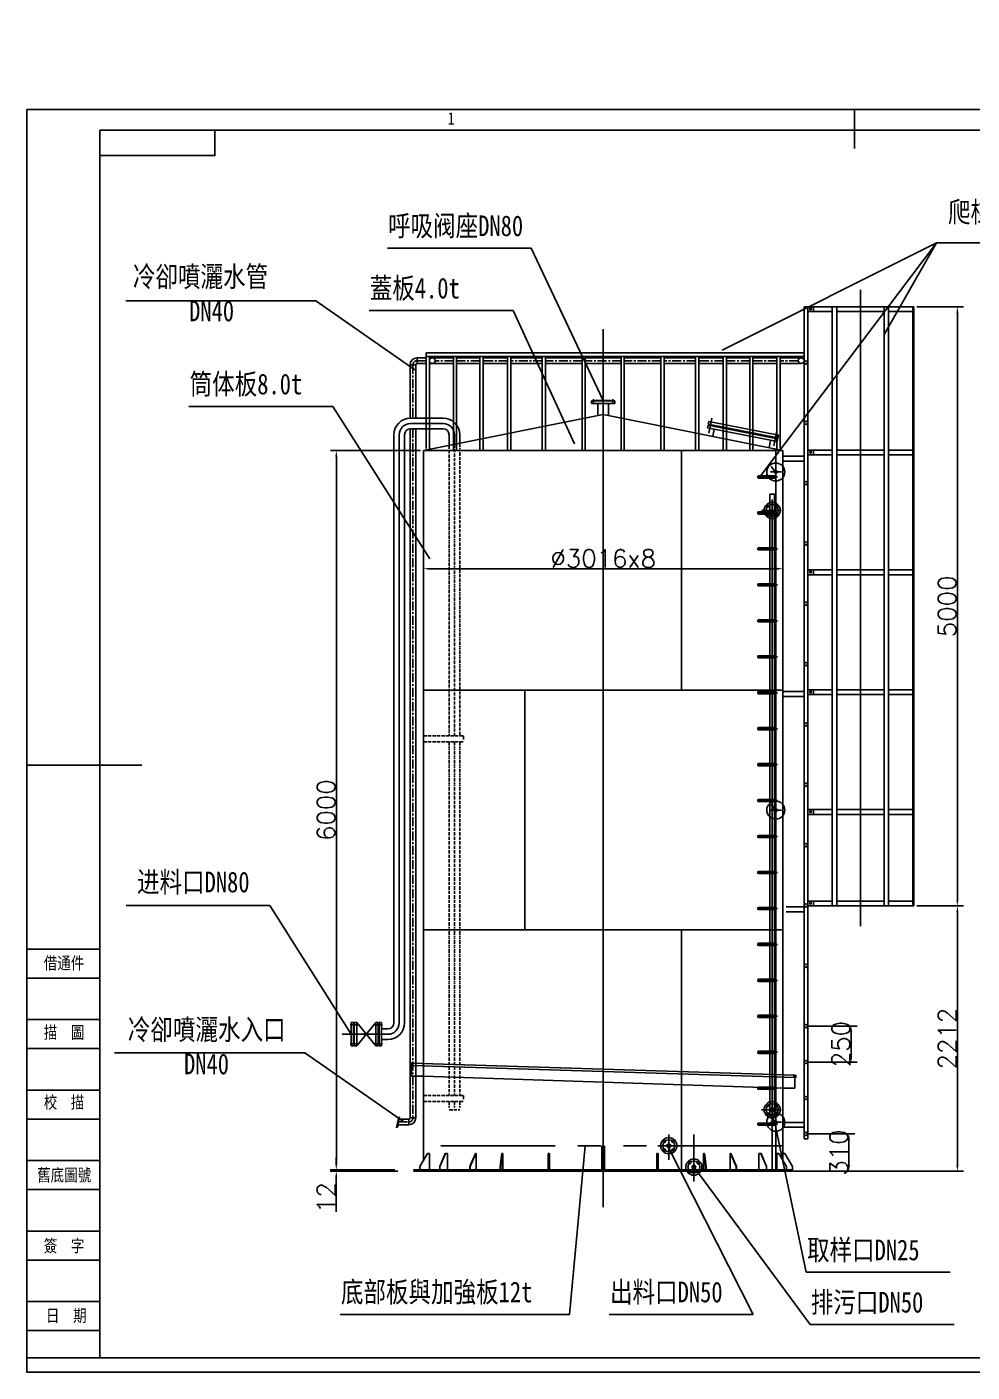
# Model space of a CAD drawing. Header units: millimetres. Extents: x -66997 to 9970, y -21487 to 4609.
# Drawn here: x -5046 to 2841, y -6614 to 4609 of the extents above; entities that cross this region are included whole.
import ezdxf

# ---------------------------------------------------------------- set-up
doc = ezdxf.new("R2010")
doc.units = ezdxf.units.MM
doc.header["$LTSCALE"] = 30
for name, pattern in [('CENTER', [2, 1.25, -0.25, 0.25, -0.25]), ('DASHED', [0.75, 0.5, -0.25]), ('DIVIDE', [1.25, 0.5, -0.25, 0, -0.25, 0, -0.25]), ('PHANTOM2', [31.75, 15.875, -3.175, 3.175, -3.175, 3.175, -3.175])]:
    doc.linetypes.add(name, pattern=pattern)
for name, color, linetype in [('1轮廓实线层', 7, 'Continuous'), ('2细线层', 4, 'Continuous'), ('3', 3, 'CENTER'), ('3中心线层', 1, 'CENTER'), ('4虚线层', 6, 'DASHED'), ('7标注层', 4, 'Continuous')]:
    doc.layers.add(name, color=color, linetype=linetype)
doc.layers.add('Layer1', color=7, linetype='Continuous', lineweight=30)
doc.styles.add('PC_TEXTSTYLE', font='romans.shx', dxfattribs={"width": 0.8, "bigfont": 'hzfs.shx'})
doc.styles.add('PC_TEXTSTYLE1', font='romans.shx', dxfattribs={"bigfont": 'hzfs.shx'})
doc.styles.get("Standard").update_dxf_attribs({"font": 'thenor.shx', "width": 0.707, "bigfont": 'hztxt.shx'})
doc.dimstyles.new('TH_GBDIM', dxfattribs={"dimscale": 5, "dimtxt": 30, "dimasz": 10, "dimexe": 10, "dimexo": 5, "dimgap": 2, "dimtad": 1, "dimdec": 0, "dimzin": 0, "dimdsep": 46, "dimtxsty": 'PC_TEXTSTYLE1', "dimcen": 2.5, "dimclrd": 1, "dimclre": 1, "dimclrt": 1, "dimadec": 0, "dimazin": 0, "dimtfac": 0.714286, "dimtdec": 0, "dimtmove": 0, "dimatfit": 3, "dimfxl": 7, "dimtfillclr": 4, "dimtolj": 1, "dimtzin": 0, "dimlwd": -1, "dimlwe": -1, "dimarcsym": 0})

# ---------------------------------------------------------------- blocks, each defined once
blk = doc.blocks.new('*D156')
at = {"color": 1, "linetype": 'ByBlock', "ltscale": 2}
for p, q in [((-1762, 1075), (-2514, 1075)), ((-2464, 1025), (-2464, -4875)), ((-1987, -4925), (-2514, -4925))]:
    blk.add_line(p, q, dxfattribs=at)
for points in [[(-2473, 1025), (-2456, 1025), (-2464, 1075)], [(-2473, -4875), (-2456, -4875), (-2464, -4925)]]:
    blk.add_solid(points, dxfattribs=at)
at = {"layer": 'Defpoints', "color": 0, "linetype": 'ByBlock', "ltscale": 2}
for p in [(-1737, 1075), (-2464, -4925), (-1962, -4925)]:
    blk.add_point(p, dxfattribs=at)
at = {"color": 1, "linetype": 'ByBlock', "ltscale": 2, "insert": (-2549, -1925), "char_height": 150, "attachment_point": 5, "rotation": 90, "style": 'PC_TEXTSTYLE1'}
blk.add_mtext('\\A1;6000', dxfattribs=at)
blk = doc.blocks.new('*D157')
at = {"color": 1, "linetype": 'ByBlock', "ltscale": 2}
for p, q in [((-2465, -4875), (-2465, -4825)), ((-1977, -4925), (-2515, -4925)), ((-1951, -4937), (-2515, -4937)), ((-2465, -4925), (-2465, -4937)), ((-2465, -4987), (-2465, -5278))]:
    blk.add_line(p, q, dxfattribs=at)
for points in [[(-2473, -4875), (-2456, -4875), (-2465, -4925)], [(-2473, -4987), (-2456, -4987), (-2465, -4937)]]:
    blk.add_solid(points, dxfattribs=at)
at = {"layer": 'Defpoints', "color": 0, "linetype": 'ByBlock', "ltscale": 2}
for p in [(-2465, -4937), (-1952, -4925), (-1926, -4937)]:
    blk.add_point(p, dxfattribs=at)
at = {"color": 1, "linetype": 'ByBlock', "ltscale": 2, "insert": (-2550, -5158), "char_height": 150, "attachment_point": 5, "rotation": 90, "style": 'PC_TEXTSTYLE1'}
blk.add_mtext('\\A1;12', dxfattribs=at)
blk = doc.blocks.new('*D158')
at = {"color": 1, "linetype": 'ByBlock', "ltscale": 2}
for p, q in [((-1737, 247), (-1737, 39)), ((1263, 247), (1263, 39)), ((-1687, 89), (1213, 89))]:
    blk.add_line(p, q, dxfattribs=at)
for points in [[(-1687, 97), (-1687, 80), (-1737, 89)], [(1213, 97), (1213, 80), (1263, 89)]]:
    blk.add_solid(points, dxfattribs=at)
at = {"layer": 'Defpoints', "color": 0, "linetype": 'ByBlock', "ltscale": 2}
for p in [(-1737, 272), (1263, 272), (1263, 89)]:
    blk.add_point(p, dxfattribs=at)
at = {"color": 1, "linetype": 'ByBlock', "ltscale": 2, "insert": (-237, 174), "char_height": 150, "attachment_point": 5, "style": 'PC_TEXTSTYLE1'}
blk.add_mtext('\\A1;%%C3016x8', dxfattribs=at)
blk = doc.blocks.new('*D159')
at = {"color": 1, "linetype": 'ByBlock', "ltscale": 2}
for p, q in [((1460, -4627), (1863, -4627)), ((1813, -4887), (1813, -4677)), ((1348, -4937), (1863, -4937))]:
    blk.add_line(p, q, dxfattribs=at)
for points in [[(1805, -4677), (1822, -4677), (1813, -4627)], [(1805, -4887), (1822, -4887), (1813, -4937)]]:
    blk.add_solid(points, dxfattribs=at)
at = {"layer": 'Defpoints', "color": 0, "linetype": 'ByBlock', "ltscale": 2}
for p in [(1435, -4627), (1813, -4627), (1323, -4937)]:
    blk.add_point(p, dxfattribs=at)
at = {"color": 1, "linetype": 'ByBlock', "ltscale": 2, "insert": (1728, -4782), "char_height": 150, "attachment_point": 5, "rotation": 90, "style": 'PC_TEXTSTYLE1'}
blk.add_mtext('\\A1;310', dxfattribs=at)
blk = doc.blocks.new('*D160')
at = {"color": 1, "linetype": 'ByBlock', "ltscale": 2}
for p, q in [((1479, -3727), (1882, -3727)), ((1832, -3777), (1832, -3977)), ((1479, -4027), (1882, -4027))]:
    blk.add_line(p, q, dxfattribs=at)
for points in [[(1824, -3777), (1841, -3777), (1832, -3727)], [(1824, -3977), (1841, -3977), (1832, -4027)]]:
    blk.add_solid(points, dxfattribs=at)
at = {"layer": 'Defpoints', "color": 0, "linetype": 'ByBlock', "ltscale": 2}
for p in [(1454, -3727), (1454, -4027), (1832, -4027)]:
    blk.add_point(p, dxfattribs=at)
at = {"color": 1, "linetype": 'ByBlock', "ltscale": 2, "insert": (1747, -3877), "char_height": 150, "attachment_point": 5, "rotation": 90, "style": 'PC_TEXTSTYLE1'}
blk.add_mtext('\\A1;250', dxfattribs=at)
blk = doc.blocks.new('*D161')
at = {"color": 1, "linetype": 'ByBlock', "ltscale": 2}
for p, q in [((2381, -2725), (2768, -2725)), ((2718, -4887), (2718, -2775)), ((1393, -4937), (2768, -4937))]:
    blk.add_line(p, q, dxfattribs=at)
for points in [[(2710, -2775), (2727, -2775), (2718, -2725)], [(2710, -4887), (2727, -4887), (2718, -4937)]]:
    blk.add_solid(points, dxfattribs=at)
at = {"layer": 'Defpoints', "color": 0, "linetype": 'ByBlock', "ltscale": 2}
for p in [(2356, -2725), (2718, -2725), (1368, -4937)]:
    blk.add_point(p, dxfattribs=at)
at = {"color": 1, "linetype": 'ByBlock', "ltscale": 2, "insert": (2633, -3831), "char_height": 150, "attachment_point": 5, "rotation": 90, "style": 'PC_TEXTSTYLE1'}
blk.add_mtext('\\A1;2212', dxfattribs=at)
blk = doc.blocks.new('*D162')
at = {"color": 1, "linetype": 'ByBlock', "ltscale": 2}
for p, q in [((2381, 2275), (2768, 2275)), ((2718, -2675), (2718, 2225)), ((2406, -2725), (2768, -2725))]:
    blk.add_line(p, q, dxfattribs=at)
for points in [[(2710, 2225), (2727, 2225), (2718, 2275)], [(2710, -2675), (2727, -2675), (2718, -2725)]]:
    blk.add_solid(points, dxfattribs=at)
at = {"layer": 'Defpoints', "color": 0, "linetype": 'ByBlock', "ltscale": 2}
for p in [(2356, 2275), (2718, 2275), (2381, -2725)]:
    blk.add_point(p, dxfattribs=at)
at = {"color": 1, "linetype": 'ByBlock', "ltscale": 2, "insert": (2633, -225), "char_height": 150, "attachment_point": 5, "rotation": 90, "style": 'PC_TEXTSTYLE1'}
blk.add_mtext('\\A1;5000', dxfattribs=at)

msp = doc.modelspace()

# ---------------------------------------------------------------- linework, layer by layer
at = {"color": 4, "linetype": 'ByBlock'}
for p, q in [((-5046.2, 3919.4), (9970.5, 3919.4)), ((-5046.2, 3919.4), (-5046.2, -6613.9)), ((-5046.2, -6613.9), (9970.5, -6613.9))]:
    msp.add_line(p, q, dxfattribs=at)
at = {"linetype": 'ByBlock', "ltscale": 2}
for p, q in [((1858.5, 3919.4), (1858.5, 3593.9)), ((-1790.6, 1848.7), (-1714.2, 1848.7)), ((-1790.6, 1800.7), (-1790.6, 1848.7)), ((-1790.6, 1800.7), (-1714.2, 1800.7)), ((-1687.2, 1848.7), (-1487.1, 1848.7)), ((-1687.2, 1800.7), (-1487.1, 1800.7)), ((-1460.1, 1848.7), (-1267.1, 1848.7)), ((-1460.1, 1800.7), (-1267.1, 1800.7)), ((-1240.1, 1848.7), (-1035.6, 1848.7)), ((-1240.1, 1800.7), (-1035.6, 1800.7)), ((-1008.6, 1848.7), (-746.2, 1848.7)), ((-1008.6, 1800.7), (-746.2, 1800.7)), ((-719.2, 1848.7), (-413.3, 1848.7)), ((-719.2, 1800.7), (-413.3, 1800.7)), ((-386.3, 1848.7), (-88.6, 1848.7)), ((-386.3, 1800.7), (-88.6, 1800.7)), ((-61.6, 1848.7), (244.3, 1848.7)), ((-61.6, 1800.7), (244.3, 1800.7)), ((271.3, 1848.7), (533.7, 1848.7)), ((271.3, 1800.7), (533.7, 1800.7)), ((560.7, 1848.7), (765.2, 1848.7)), ((560.7, 1800.7), (765.2, 1800.7)), ((792.2, 1848.7), (985.2, 1848.7)), ((792.2, 1800.7), (985.2, 1800.7)), ((1012.2, 1848.7), (1212.3, 1848.7)), ((1012.2, 1800.7), (1212.3, 1800.7)), ((1239.3, 1848.7), (1414.4, 1848.7)), ((1239.3, 1800.7), (1414.4, 1800.7)), ((-1848.8, 1790.4), (-1848.8, 1345.1)), ((-1800.8, 1790.4), (-1848.8, 1790.4)), ((-1800.8, 1790.4), (-1800.8, 1345.2)), ((-334.9, 1489.7), (-334.9, 1468.7)), ((-334.9, 1489.7), (-139.9, 1489.7)), ((-334.9, 1468.7), (-139.9, 1468.7)), ((-303, 1492.7), (-304.5, 1489.7)), ((-303, 1492.7), (-171.9, 1492.7)), ((-281.9, 1468.7), (-281.9, 1366)), ((-192.9, 1468.7), (-192.9, 1366)), ((-171.9, 1492.7), (-170.3, 1489.7)), ((-139.9, 1489.7), (-139.9, 1468.7)), ((-237.4, 1374.9), (-1737.4, 1074.9)), ((-237.4, 1374.9), (1262.6, 1074.9)), ((-1848.8, 1256), (-1848.8, -4492.8)), ((-1573.1, 1345.2), (-1844.9, 1345.2)), ((-1844.9, 1256.2), (-1573.1, 1256.2)), ((-1800.8, 1256.2), (-1800.8, -4492.8)), ((637.9, 1286.7), (633.3, 1263.1)), ((633.3, 1263.1), (1213.9, 1149)), ((637.9, 1286.7), (1218.5, 1172.5)), ((644.1, 1318.1), (639.5, 1294.5)), ((639.5, 1294.5), (1220.1, 1180.4)), ((644.1, 1318.1), (1224.7, 1203.9)), ((678.3, 1282.8), (676.5, 1279.1)), ((676.6, 1193.8), (688.1, 1252.3)), ((678.3, 1282.8), (678, 1286.9)), ((678.3, 1282.8), (1179.7, 1184.2)), ((678.3, 1282.8), (1179.7, 1184.2)), ((-1983.9, -3701), (-1983.9, 1206.2)), ((-1894.9, -3701), (-1894.9, 1206.2)), ((-1523.1, 1206.2), (-1523.1, 1117.8)), ((-1434.1, 1206.2), (-1434.1, 1135.6)), ((1147.3, 1099.7), (1159.1, 1159.7)), ((1179.7, 1184.2), (1181.5, 1187.9)), ((1179.7, 1184.2), (1180, 1180.1)), ((1224.7, 1203.9), (1213.9, 1149)), ((-1737.4, 1074.9), (-1737.4, -4848.5)), ((-1737.4, 1074.9), (1262.6, 1074.9)), ((416.4, 1074.9), (416.4, -925.1)), ((1262.6, 1074.9), (1262.6, -4848.5)), ((1262.6, 924.9), (1262.6, 889.9)), ((-1737.4, -925.1), (1262.6, -925.1)), ((-891.3, -925.1), (-891.3, -2925.1)), ((1262.6, -1896), (1262.6, -1931)), ((-1737.4, -2925.1), (1262.6, -2925.1)), ((416.4, -2925.1), (416.4, -4925.1)), ((-2341, -3893), (-2341, -3698)), ((-2320, -3698), (-2341, -3698)), ((-2320, -3893), (-2320, -3698)), ((-2314, -3893), (-2314, -3698)), ((-2314, -3698), (-2293, -3698)), ((-2293, -3893), (-2293, -3698)), ((-2293, -3698), (-2135, -3893)), ((-2293, -3893), (-2135, -3698)), ((-2135, -3893), (-2135, -3698)), ((-2114, -3698), (-2135, -3698)), ((-2114, -3893), (-2114, -3698)), ((-2108, -3893), (-2108, -3698)), ((-2108, -3698), (-2087, -3698)), ((-2087, -3893), (-2087, -3698)), ((-2317, -3730), (-2320, -3728.4)), ((-2317, -3730), (-2314, -3728.4)), ((-2317, -3861), (-2317, -3730)), ((-2317, -3861), (-2317, -3730)), ((-2111, -3730), (-2114, -3728.4)), ((-2111, -3730), (-2108, -3728.4)), ((-2111, -3861), (-2111, -3730)), ((-2111, -3861), (-2111, -3730)), ((-2087, -3751), (-2033.9, -3751)), ((-2320, -3893), (-2341, -3893)), ((-2317, -3861), (-2320, -3862.6)), ((-2317, -3861), (-2314, -3862.6)), ((-2314, -3893), (-2293, -3893)), ((-2114, -3893), (-2135, -3893)), ((-2111, -3861), (-2114, -3862.6)), ((-2111, -3861), (-2108, -3862.6)), ((-2108, -3893), (-2087, -3893)), ((-2087, -3840), (-2033.9, -3840)), ((1362.6, -4135.3), (-1837.4, -4035.3)), ((-1837.4, -4145.3), (-1837.4, -4045.3)), ((1362.6, -4155.3), (-1837.4, -4055.3)), ((-1737.4, -4145.3), (-1837.4, -4145.3)), ((1262.6, -4245.3), (-1737.4, -4145.3)), ((1362.6, -4245.3), (1362.6, -4145.3)), ((1262.6, -4245.3), (1362.6, -4245.3)), ((-1949.2, -4551.1), (-1859.1, -4551.1)), ((-1939.6, -4503.1), (-1859.1, -4503.1)), ((-1859.1, -4503.1), (-1859.1, -4551.1)), ((-1800.8, -4492.8), (-1848.8, -4492.8)), ((-1848.8, -4492.8), (-1800.8, -4492.8)), ((1262.6, -4500.6), (1262.6, -4535.6)), ((-1767.4, -4899), (-1703.6, -4791.4)), ((-1703.6, -4791.4), (-1687.4, -4791.4)), ((-1687.4, -4791.4), (-1687.4, -4925.1)), ((-1601.5, -4899), (-1555.5, -4791.4)), ((-1599.5, -4899), (-1553.6, -4791.4)), ((-1555.5, -4791.4), (-1553.6, -4791.4)), ((-1553.6, -4791.4), (-1537.4, -4791.4)), ((-1537.4, -4791.4), (-1537.4, -4925.1)), ((-1349.7, -4899), (-1303.7, -4791.4)), ((-1346.2, -4899), (-1300.3, -4791.4)), ((-1303.7, -4791.4), (-1296.7, -4791.4)), ((-1296.7, -4791.4), (-1296.7, -4925.1)), ((-1095.7, -4899), (-1082.6, -4791.4)), ((-1092.3, -4899), (-1078.6, -4791.4)), ((-1082.6, -4791.4), (-1075.6, -4791.4)), ((-1075.6, -4791.4), (-1075.6, -4925.1)), ((-696, -4791.4), (-684, -4791.4)), ((-696, -4791.4), (-696, -4925.1)), ((-684, -4791.4), (-684, -4925.1)), ((-231.4, -4791.4), (-243.4, -4791.4)), ((-243.4, -4791.4), (-243.4, -4925.1)), ((-231.4, -4791.4), (-231.4, -4925.1)), ((221.1, -4791.4), (209.1, -4791.4)), ((209.1, -4791.4), (209.1, -4925.1)), ((221.1, -4791.4), (221.1, -4925.1)), ((607.8, -4791.4), (600.8, -4791.4)), ((600.8, -4791.4), (600.8, -4925.1)), ((617.4, -4899), (603.7, -4791.4)), ((620.8, -4899), (607.8, -4791.4)), ((828.8, -4791.4), (821.9, -4791.4)), ((821.9, -4791.4), (821.9, -4925.1)), ((871.3, -4899), (825.4, -4791.4)), ((874.8, -4899), (828.8, -4791.4)), ((1078.7, -4791.4), (1062.6, -4791.4)), ((1062.6, -4791.4), (1062.6, -4925.1)), ((1124.7, -4899), (1078.7, -4791.4)), ((1080.6, -4791.4), (1078.7, -4791.4)), ((1126.6, -4899), (1080.6, -4791.4)), ((1228.7, -4791.4), (1212.6, -4791.4)), ((1212.6, -4791.4), (1212.6, -4925.1)), ((1292.6, -4899), (1228.7, -4791.4)), ((1278.7, -4791.4), (1262.6, -4791.4)), ((1342.6, -4899), (1278.7, -4791.4)), ((-1817.4, -4925.1), (1342.6, -4925.1)), ((-1817.4, -4925.1), (-1817.4, -4937.1)), ((-1817.4, -4925.1), (-1817.4, -4937.1)), ((-1817.4, -4937.1), (1342.6, -4937.1)), ((-1767.4, -4925.1), (-1767.4, -4899)), ((-1601.5, -4925.1), (-1601.5, -4899)), ((-1599.5, -4899), (-1601.5, -4899)), ((-1599.5, -4925.1), (-1599.5, -4899)), ((-1349.7, -4925.1), (-1349.7, -4899)), ((-1346.2, -4899), (-1349.7, -4899)), ((-1346.2, -4925.1), (-1346.2, -4899)), ((-1095.7, -4925.1), (-1095.7, -4899)), ((-1092.3, -4899), (-1095.7, -4899)), ((-1092.3, -4925.1), (-1092.3, -4899)), ((-696, -4899), (-684, -4899)), ((-231.4, -4899), (-243.4, -4899)), ((1262.6, -4925.1), (-237.4, -4925.1)), ((221.1, -4899), (209.1, -4899)), ((617.4, -4925.1), (617.4, -4899)), ((617.4, -4899), (620.8, -4899)), ((620.8, -4925.1), (620.8, -4899)), ((871.3, -4925.1), (871.3, -4899)), ((871.3, -4899), (874.8, -4899)), ((874.8, -4925.1), (874.8, -4899)), ((1124.7, -4925.1), (1124.7, -4899)), ((1124.7, -4899), (1126.6, -4899)), ((1126.6, -4925.1), (1126.6, -4899)), ((1292.6, -4925.1), (1292.6, -4899)), ((1342.6, -4925.1), (1342.6, -4899)), ((1342.6, -4925.1), (1342.6, -4937.1))]:
    msp.add_line(p, q, dxfattribs=at)
at = {"color": 5, "linetype": 'ByBlock', "ltscale": 2}
for p, q in [((-1807.8, 1747.3), (-2634.1, 2323.2)), ((-2341, -3795.5), (-3017.7, -2722.2)), ((-1901.8, -4527.1), (-2728.1, -3951.1)), ((1193.3, -4523.7), (1457.7, -5781.4)), ((-387.1, -4725.1), (-517.2, -6132.2)), ((308.4, -4741), (1015.4, -6132.4)), ((518, -4901.4), (1489, -6217.7))]:
    msp.add_line(p, q, dxfattribs=at)
at = {"color": 62, "linetype": 'ByBlock', "ltscale": 2}
for p, q in [((1438.4, -4667.3), (1438.4, 2274.8)), ((2355.9, 2274.8), (1438.4, 2274.8)), ((1470.4, -4667.3), (1470.4, 2274.8)), ((1516.9, 2274.8), (1516.9, 2234.8)), ((1674.4, 2274.8), (1674.4, -2725.1)), ((1711.4, 2274.8), (1711.4, -2725.1)), ((2107, 2274.8), (1711.4, 2274.8)), ((2107, 2274.8), (2107, -2725.1)), ((2143.9, 2274.8), (2143.9, -2725.1)), ((2347.9, 2274.8), (2143.9, 2274.8)), ((2347.9, 2274.8), (2347.9, -2725.1)), ((2355.9, 2274.8), (2355.9, -2725.1)), ((1674.4, 2234.8), (1470.4, 2234.8)), ((2107, 2234.8), (1711.4, 2234.8)), ((2347.9, 2234.8), (2143.9, 2234.8)), ((1091.6, 1890.7), (-1714.2, 1890.7)), ((-1714.2, 1090.7), (-1714.2, 1890.7)), ((1091.6, 1858.7), (-1714.2, 1858.7)), ((-1687.2, 1090.7), (-1687.2, 1858.7)), ((-1487.1, 1074.9), (-1487.1, 1858.7)), ((-1460.1, 1074.9), (-1460.1, 1858.7)), ((-1267.1, 1074.9), (-1267.1, 1858.7)), ((-1240.1, 1074.9), (-1240.1, 1858.7)), ((-1035.6, 1074.9), (-1035.6, 1858.7)), ((-1008.6, 1074.9), (-1008.6, 1858.7)), ((-746.2, 1074.9), (-746.2, 1858.7)), ((-719.2, 1074.9), (-719.2, 1858.7)), ((-413.3, 1074.9), (-413.3, 1858.7)), ((-386.3, 1074.9), (-386.3, 1858.7)), ((-88.6, 1074.9), (-88.6, 1858.7)), ((-61.6, 1074.9), (-61.6, 1858.7)), ((244.3, 1074.9), (244.3, 1858.7)), ((271.3, 1074.9), (271.3, 1858.7)), ((533.7, 1074.9), (533.7, 1858.7)), ((560.7, 1074.9), (560.7, 1858.7)), ((765.2, 1074.9), (765.2, 1858.7)), ((792.2, 1074.9), (792.2, 1858.7)), ((985.2, 1074.9), (985.2, 1858.7)), ((1012.2, 1074.9), (1012.2, 1858.7)), ((1091.6, 1890.7), (1438.4, 1890.7)), ((1091.6, 1858.7), (1438.4, 1858.7)), ((1212.3, 1090.7), (1212.3, 1858.7)), ((1239.3, 1090.7), (1239.3, 1858.7)), ((1438.5, 1026.7), (1262.1, 1026.7)), ((1674.4, 1079.2), (1470.4, 1079.2)), ((1674.4, 1039.2), (1470.4, 1039.2)), ((1516.9, 1079.2), (1516.9, 1039.2)), ((2107, 1079.2), (1711.4, 1079.2)), ((2107, 1039.2), (1711.4, 1039.2)), ((2347.9, 1079.2), (2143.9, 1079.2)), ((2347.9, 1039.2), (2143.9, 1039.2)), ((1438.5, 986.7), (1262, 986.7)), ((1438.7, 986.7), (1262, 986.7)), ((1674.4, 79.2), (1470.4, 79.2)), ((1674.4, 39.2), (1470.4, 39.2)), ((1516.9, 79.2), (1516.9, 39.2)), ((2107, 79.2), (1711.4, 79.2)), ((2107, 39.2), (1711.4, 39.2)), ((2347.9, 79.2), (2143.9, 79.2)), ((2347.9, 39.2), (2143.9, 39.2)), ((1438.5, -936.4), (1261.8, -936.3)), ((1438.5, -976.4), (1261.8, -976.3)), ((1438.7, -976.4), (1261.8, -976.3)), ((1674.4, -920.8), (1470.4, -920.8)), ((1674.4, -960.8), (1470.4, -960.8)), ((1516.9, -920.8), (1516.9, -960.8)), ((2107, -920.8), (1711.4, -920.8)), ((2107, -960.8), (1711.4, -960.8)), ((2347.9, -920.8), (2143.9, -920.8)), ((2347.9, -960.8), (2143.9, -960.8)), ((1674.4, -1920.8), (1470.4, -1920.8)), ((1674.4, -1960.8), (1470.4, -1960.8)), ((1516.9, -1920.8), (1516.9, -1960.8)), ((2107, -1920.8), (1711.4, -1920.8)), ((2107, -1960.8), (1711.4, -1960.8)), ((2347.9, -1920.8), (2143.9, -1920.8)), ((2347.9, -1960.8), (2143.9, -1960.8)), ((1674.4, -2685.1), (1470.4, -2685.1)), ((1516.9, -2685.1), (1516.9, -2725.1)), ((2107, -2685.1), (1711.4, -2685.1)), ((2347.9, -2685.1), (2143.9, -2685.1)), ((1438.4, -2772.6), (1290, -2772.6)), ((1438.4, -2732.6), (1290.1, -2732.6)), ((1438.7, -2772.6), (1290.3, -2772.6)), ((2355.9, -2725.1), (1470.4, -2725.1)), ((1674.4, -2725.1), (1470.4, -2725.1)), ((2355.9, -2725.1), (2143.9, -2725.1)), ((1438.5, -4530.2), (1262.6, -4530.2)), ((1438.5, -4570.2), (1262.6, -4570.2)), ((1470.5, -4667.3), (1438.5, -4667.3))]:
    msp.add_line(p, q, dxfattribs=at)
at = {"color": 1, "linetype": 'CENTER', "ltscale": 2}
for p, q in [((-1714.2, 1824.7), (-1790.6, 1824.7)), ((-1487.1, 1824.7), (-1639.2, 1824.7)), ((-1267.1, 1824.7), (-1460.1, 1824.7)), ((-1035.6, 1824.7), (-1240.1, 1824.7)), ((-746.2, 1824.7), (-1008.6, 1824.7)), ((-413.3, 1824.7), (-719.2, 1824.7)), ((-88.6, 1824.7), (-386.3, 1824.7)), ((244.3, 1824.7), (-61.6, 1824.7)), ((533.7, 1824.7), (271.3, 1824.7)), ((765.2, 1824.7), (560.7, 1824.7)), ((985.2, 1824.7), (792.2, 1824.7)), ((1212.3, 1824.7), (1012.2, 1824.7)), ((1390.4, 1824.7), (1239.3, 1824.7)), ((-1824.8, 1790.4), (-1824.8, 1345.2)), ((-1824.8, 1256.2), (-1824.8, -4492.8)), ((-1944.4, -4527.1), (-1859.1, -4527.1))]:
    msp.add_line(p, q, dxfattribs=at)
at = {"color": 6, "linetype": 'DIVIDE', "ltscale": 2}
for p, q in [((-1434.1, 1135.6), (-1434.1, -1305.8)), ((-1523.1, 1117.8), (-1523.1, -1305.8)), ((-1737.4, -1305.8), (-1404.1, -1305.8)), ((-1404.1, -1305.8), (-1404.1, -1355.8)), ((-1737.4, -1355.8), (-1404.1, -1355.8)), ((-1523.1, -1355.8), (-1523.1, -4305.8)), ((-1434.1, -1355.8), (-1434.1, -4305.8)), ((-1737.4, -4305.8), (-1404.1, -4305.8)), ((-1737.4, -4355.8), (-1404.1, -4355.8)), ((-1523.1, -4355.8), (-1523.1, -4425.1)), ((-1434.1, -4355.8), (-1434.1, -4425.1)), ((-1404.1, -4305.8), (-1404.1, -4355.8)), ((-1523.1, -4425.1), (-1434.1, -4425.1))]:
    msp.add_line(p, q, dxfattribs=at)
at = {"color": 6, "linetype": 'ByBlock', "ltscale": 2}
for p, q in [((-1942.8, -4483.9), (-1961.1, -4575.3)), ((-1935.6, -4482.9), (-1953.9, -4574.2))]:
    msp.add_line(p, q, dxfattribs=at)
at = {"color": 6, "linetype": 'PHANTOM2', "ltscale": 2}
for p, q in [((1266.6, -4725.1), (-1737.4, -4725.1)), ((-247.4, -4925.1), (-247.4, -4725.1)), ((-227.4, -4925.1), (-227.4, -4725.1))]:
    msp.add_line(p, q, dxfattribs=at)
at = {"linetype": 'ByBlock', "ltscale": 2}
msp.add_lwpolyline([(-3476.7, 3747), (-3476.7, 3535.5), (-4437.4, 3535.5)], dxfattribs=at)
msp.add_lwpolyline([(1152.6, -4490.1), (1192.6, -4490.1), (1192.6, 709.9), (1152.6, 709.9)], close=True, dxfattribs=at)
at = {"color": 62, "linetype": 'ByBlock', "ltscale": 2}
for centre in [(1493.1, 2256.7), (1493.1, 1061), (1493.1, 61), (1493.1, -939), (1493.1, -1939), (1493.1, -2703.2)]:
    msp.add_circle(centre, 7.38, dxfattribs=at)
at = {"linetype": 'ByBlock', "ltscale": 2}
for centre, radius in [((-1663.2, 1824.7), 24), ((1414.4, 1824.7), 24), ((1202.6, 895.9), 4), ((1172.6, 574.9), 67.5), ((1172.6, 574.9), 67.5), ((1137.2, 610.3), 9), ((1207.9, 610.3), 9), ((1137.2, 539.6), 9), ((1207.9, 539.6), 9), ((1202.6, -1925.1), 4), ((-1837.4, -4045.3), 10), ((1362.6, -4145.3), 10), ((1172.6, -4425.1), 67.5), ((1172.6, -4425.1), 67.5), ((1137.2, -4389.7), 9), ((1137.2, -4460.4), 9), ((1172.6, -4425.1), 16), ((1207.9, -4389.7), 9), ((1207.9, -4460.4), 9), ((1202.6, -4529.6), 4), ((309.9, -4725.1), 67.5), ((309.9, -4725.1), 67.5), ((274.5, -4689.8), 9), ((309.9, -4725.1), 16), ((345.3, -4689.8), 9), ((274.5, -4760.5), 9), ((345.3, -4760.5), 9), ((519.5, -4903.7), 67.5), ((519.5, -4903.7), 67.5), ((484.2, -4868.3), 9), ((484.2, -4939), 9), ((519.5, -4903.7), 16), ((554.9, -4868.3), 9), ((554.9, -4939), 9)]:
    msp.add_circle(centre, radius, dxfattribs=at)
for centre, radius, start, end in [((-1790.6, 1790.4), 58.2, 90, 180), ((-1790.6, 1790.4), 10.2, 90, 180), ((-1844.9, 1206.2), 139, 90, 180), ((-1844.9, 1206.2), 50, 90, 180), ((-1573.1, 1206.2), 139, 0, 90), ((-1573.1, 1206.2), 50, 0, 90), ((-2033.9, -3701), 50, 270, 0), ((-2033.9, -3701), 139, 270, 0), ((-1859.1, -4492.8), 58.2, 270, 0), ((-1859.1, -4492.8), 10.2, 270, 0)]:
    msp.add_arc(centre, radius, start, end, dxfattribs=at)
at = {"color": 1, "linetype": 'CENTER', "ltscale": 2}
for centre, start, end in [((-1790.6, 1790.4), 90, 180), ((-1859.1, -4492.8), 270, 0)]:
    msp.add_arc(centre, 34.2, start, end, dxfattribs=at)
at = {"layer": '1轮廓实线层'}
for p, q in [((-4437.4, -6495.9), (-4437.4, 3747)), ((9798.1, 3747), (-4437.4, 3747)), ((-5046.2, -1550), (-4087, -1550)), ((-4437.4, -6495.9), (8847.2, -6495.9))]:
    msp.add_line(p, q, dxfattribs=at)
at = {"layer": '2细线层', "color": 5, "linetype": 'ByBlock', "ltscale": 2}
for p, q in [((2107, 2043.5), (2544, 2807.4)), ((2544, 2807.4), (3724.7, 2807.4)), ((-2038.4, 2763.4), (-836.9, 2763.4)), ((-4220.1, 2323.2), (-2634.1, 2323.2)), ((-2191, 2243.3), (-989.5, 2243.3)), ((-3694, 1443.1), (-2492.5, 1443.1)), ((-4219.2, -2722.2), (-3017.7, -2722.2)), ((-4314.2, -3951.1), (-2728.1, -3951.1)), ((1457.7, -5781.4), (2659.2, -5781.4)), ((-2431.8, -6132.2), (-517.2, -6132.2)), ((-186.1, -6132.4), (1015.4, -6132.4)), ((1489, -6217.7), (2690.5, -6217.7))]:
    msp.add_line(p, q, dxfattribs=at)
at = {"layer": '2细线层', "color": 7}
for p, q in [((-5046.2, -3084.2), (-4437.4, -3084.2)), ((-5046.2, -3326.4), (-4437.4, -3326.4)), ((-5046.2, -3672.5), (-4437.4, -3672.5)), ((-5046.2, -3914.7), (-4437.4, -3914.7)), ((-5046.2, -4260.7), (-4437.4, -4260.7)), ((-5046.2, -4503), (-4437.4, -4503)), ((-5046.2, -4849), (-4437.4, -4849)), ((-5046.2, -5091.3), (-4437.4, -5091.3)), ((-5046.2, -5437.3), (-4437.4, -5437.3)), ((-5046.2, -5679.6), (-4437.4, -5679.6)), ((-5046.2, -6025.6), (-4437.4, -6025.6)), ((-5046.2, -6267.8), (-4437.4, -6267.8)), ((-5046.2, -6495.9), (-4437.4, -6495.9))]:
    msp.add_line(p, q, dxfattribs=at)
at = {"layer": '3中心线层', "linetype": 'ByBlock', "ltscale": 2}
for p, q in [((1909.2, -2894.2), (1909.2, 2416.6)), ((-237.4, -5239), (-237.4, 2088.1)), ((-317.4, 1502.6), (-317.4, 1460.5)), ((-157.4, 1502.6), (-157.4, 1460.5)), ((-1573.1, 1300.7), (-1844.9, 1300.7)), ((669.9, 1345.8), (645.3, 1220.7)), ((1211.3, 1239.3), (1186.7, 1114.3)), ((-1939.4, 1206.2), (-1939.4, -3701)), ((-1478.6, 1206.2), (-1478.6, 1126.7)), ((1202.6, 1074.9), (1202.6, -4925.1)), ((1060.9, 854.4), (1216, 854.4)), ((1159.3, 895.9), (1249.8, 895.9)), ((1082.4, 574.9), (1248.2, 574.9)), ((1172.6, 667.3), (1172.6, -4925.1)), ((1060.9, 554.4), (1216, 554.4)), ((1060.9, 254.4), (1216, 254.4)), ((1060.9, -45.6), (1216, -45.6)), ((1060.9, -345.6), (1216, -345.6)), ((1060.9, -645.6), (1216, -645.6)), ((1060.9, -945.6), (1216, -945.6)), ((1060.9, -1245.6), (1216, -1245.6)), ((1060.9, -1545.6), (1216, -1545.6)), ((1060.9, -1845.6), (1216, -1845.6)), ((1159.3, -1925.1), (1249.8, -1925.1)), ((1060.9, -2145.6), (1216, -2145.6)), ((1060.9, -2445.6), (1216, -2445.6)), ((1060.9, -2745.6), (1216, -2745.6)), ((1060.9, -3045.6), (1216, -3045.6)), ((1060.9, -3345.6), (1216, -3345.6)), ((1060.9, -3645.6), (1216, -3645.6)), ((-2033.9, -3795.5), (-2415.9, -3795.5)), ((-2307.2, -3715.5), (-2349.2, -3715.5)), ((-2326.9, -3715.5), (-2284.9, -3715.5)), ((-2101.2, -3715.5), (-2143.2, -3715.5)), ((-2120.9, -3715.5), (-2078.9, -3715.5)), ((-2307.2, -3875.5), (-2349.2, -3875.5)), ((-2326.9, -3875.5), (-2284.9, -3875.5)), ((-2101.2, -3875.5), (-2143.2, -3875.5)), ((-2120.9, -3875.5), (-2078.9, -3875.5)), ((1060.9, -3945.6), (1216, -3945.6)), ((1060.9, -4245.6), (1216, -4245.6)), ((1082.4, -4425.1), (1248.2, -4425.1)), ((1060.9, -4545.6), (1216, -4545.6)), ((1159.3, -4529.6), (1249.8, -4529.6)), ((309.9, -4844.2), (309.9, -4630.6)), ((519.5, -4844.2), (519.5, -4630.6)), ((219.7, -4725.1), (385.6, -4725.1)), ((519.5, -5022.8), (519.5, -4809.2))]:
    msp.add_line(p, q, dxfattribs=at)
at = {"layer": '3中心线层', "color": 6, "linetype": 'DIVIDE', "ltscale": 2}
for p, q in [((-1478.6, 1126.7), (-1478.6, -1305.8)), ((-1478.6, -1355.8), (-1478.6, -4305.8)), ((-1478.6, -4355.8), (-1478.6, -4425.1))]:
    msp.add_line(p, q, dxfattribs=at)
at = {"layer": '3中心线层', "linetype": 'ByBlock', "ltscale": 2}
for centre in [(1172.6, 574.9), (1172.6, -4425.1), (309.9, -4725.1), (519.5, -4903.7)]:
    msp.add_circle(centre, 50, dxfattribs=at)
for centre, start, end in [((-1844.9, 1206.2), 90, 180), ((-1573.1, 1206.2), 0, 90), ((-2033.9, -3701), 270, 0)]:
    msp.add_arc(centre, 94.5, start, end, dxfattribs=at)
at = {"layer": '4虚线层', "linetype": 'ByBlock', "ltscale": 2}
for p, q in [((1163.8, 942.6), (1199.7, 893.1)), ((1163.8, 942.6), (1204.6, 899.4)), ((1060.9, 863.4), (1209.4, 863.4)), ((1060.9, 845.4), (1209.4, 845.4)), ((1060.9, 563.4), (1209.4, 563.4)), ((1060.9, 545.4), (1209.4, 545.4)), ((1060.9, 263.4), (1209.4, 263.4)), ((1060.9, 245.4), (1209.4, 245.4)), ((1209.4, 245.4), (1209.4, 263.4)), ((1060.9, -36.6), (1209.4, -36.6)), ((1060.9, -54.6), (1209.4, -54.6)), ((1060.9, -336.6), (1209.4, -336.6)), ((1060.9, -354.6), (1209.4, -354.6)), ((1060.9, -636.6), (1209.4, -636.6)), ((1060.9, -654.6), (1209.4, -654.6)), ((1060.9, -936.6), (1209.4, -936.6)), ((1060.9, -954.6), (1209.4, -954.6)), ((1060.9, -1236.6), (1209.4, -1236.6)), ((1060.9, -1254.6), (1209.4, -1254.6)), ((1060.9, -1536.6), (1209.4, -1536.6)), ((1060.9, -1554.6), (1209.4, -1554.6)), ((1060.9, -1836.6), (1209.4, -1836.6)), ((1060.9, -1854.6), (1209.4, -1854.6)), ((1163.8, -1878.3), (1199.7, -1927.9)), ((1163.8, -1878.3), (1204.6, -1921.6)), ((1060.9, -2136.6), (1209.4, -2136.6)), ((1060.9, -2154.6), (1209.4, -2154.6)), ((1060.9, -2436.6), (1209.4, -2436.6)), ((1060.9, -2454.6), (1209.4, -2454.6)), ((1060.9, -2736.6), (1209.4, -2736.6)), ((1060.9, -2754.6), (1209.4, -2754.6)), ((1060.9, -3036.6), (1209.4, -3036.6)), ((1060.9, -3054.6), (1209.4, -3054.6)), ((1060.9, -3336.6), (1209.4, -3336.6)), ((1060.9, -3354.6), (1209.4, -3354.6)), ((1060.9, -3636.6), (1209.4, -3636.6)), ((1060.9, -3654.6), (1209.4, -3654.6)), ((1060.9, -3936.6), (1209.4, -3936.6)), ((1060.9, -3954.6), (1209.4, -3954.6)), ((1060.9, -4236.6), (1209.4, -4236.6)), ((1060.9, -4254.6), (1209.4, -4254.6)), ((1163.8, -4482.9), (1199.7, -4532.5)), ((1163.8, -4482.9), (1204.6, -4526.2)), ((1060.9, -4536.6), (1209.4, -4536.6)), ((1060.9, -4554.6), (1209.4, -4554.6))]:
    msp.add_line(p, q, dxfattribs=at)
at = {"layer": '4虚线层', "color": 62, "linetype": 'ByBlock', "ltscale": 2}
for centre in [(1454, 1809.7), (1454, 1306.4), (1454, 803.1), (1454, 299.7), (1454, -203.6), (1454, -706.9), (1454.1, -1210.3), (1454.1, -1713.6), (1454.1, -2216.9), (1454.1, -2720.2), (1454.1, -3223.6), (1454.1, -3726.9), (1454.1, -4026.9), (1454.1, -4326.9), (1454.1, -4626.9)]:
    msp.add_circle(centre, 13.5, dxfattribs=at)
at = {"layer": '4虚线层', "linetype": 'ByBlock', "ltscale": 2}
for centre, radius in [((1202.6, 895.9), 75), ((1202.6, 895.9), 11), ((1202.6, -1925.1), 75), ((1202.6, -1925.1), 11), ((1202.6, -4529.6), 75), ((1202.6, -4529.6), 11)]:
    msp.add_circle(centre, radius, dxfattribs=at)
for centre in [(1060.9, 854.4), (1060.9, 554.4), (1060.9, 254.4), (1060.9, -45.6), (1060.9, -345.6), (1060.9, -645.6), (1060.9, -945.6), (1060.9, -1245.6), (1060.9, -1545.6), (1060.9, -1845.6), (1060.9, -2145.6), (1060.9, -2445.6), (1060.9, -2745.6), (1060.9, -3045.6), (1060.9, -3345.6), (1060.9, -3645.6), (1060.9, -3945.6), (1060.9, -4245.6), (1060.9, -4545.6)]:
    msp.add_arc(centre, 9, 90, 270, dxfattribs=at)
at = {"layer": '7标注层', "color": 5, "linetype": 'ByBlock', "ltscale": 2}
for p, q in [((2544, 2807.4), (755.6, 1913.4)), ((1060.9, 845.4), (2544, 2807.4)), ((-836.9, 2763.4), (-237.4, 1492.7)), ((-989.5, 2243.3), (-476.5, 1132.1)), ((-2492.5, 1443.1), (-1684.4, 172.5))]:
    msp.add_line(p, q, dxfattribs=at)

# ---------------------------------------------------------------- texts
at = {"layer": '3', "insert": (-1533.6, 3898), "char_height": 103.398, "width": 2744.327, "attachment_point": 1, "style": 'PC_TEXTSTYLE'}
msp.add_mtext('{\\fSimSun|b0|i0|c136|p2;1}', dxfattribs=at)
at = {"layer": '3', "color": 1, "char_height": 172.33, "width": 2744.327, "attachment_point": 1, "style": 'PC_TEXTSTYLE'}
for s, insert in [('{\\fPMingLiU|b0|i0|c136|p54;爬梯及护栏}', (2639.8, 3151.5)), ('{\\fSimSun|b0|i0|c134|p2;  呼吸阀座DN80\\fSimSun|b0|i0|c136|p2;  }', (-2220.2, 3036.4)), ('{\\fSimSun|b0|i0|c134|p2; \\fSimSun|b0|i0|c136|p2;冷卻噴灑水管\\fSimSun|b0|i0|c134|p2;\\P      DN\\fSimSun|b0|i0|c136|p2;4\\fSimSun|b0|i0|c134|p2;0\\fSimSun|b0|i0|c136|p2;  }', (-4255.3, 2613)), ('{\\fSimSun|b0|i0|c134|p2;  \\fSimSun|b0|i0|c136|p2;蓋板4.0t  }', (-2372.9, 2516.3)), ('{\\fSimSun|b0|i0|c134|p2;  \\fSimSun|b0|i0|c136|p2;筒体板8.0t  }', (-3875.8, 1716.1)), ('{\\fSimSun|b0|i0|c134|p2; 进料口DN80\\fSimSun|b0|i0|c136|p2;  }', (-4221.2, -2438.6)), ('{\\fSimSun|b0|i0|c134|p2; \\fSimSun|b0|i0|c136|p2;冷卻噴灑水入\\fSimSun|b0|i0|c134|p2;口\\P      DN\\fSimSun|b0|i0|c136|p2;4\\fSimSun|b0|i0|c134|p2;0\\fSimSun|b0|i0|c136|p2;  }', (-4297.5, -3669.4)), ('{\\fSimSun|b0|i0|c134|p2;  取样口DN25\\fSimSun|b0|i0|c136|p2;  }', (1275.9, -5508.4)), ('{\\fSimSun|b0|i0|c134|p2;  \\fSimSun|b0|i0|c136|p2;底部板與加強板12t  }', (-2613.6, -5859.2)), ('{\\fSimSun|b0|i0|c134|p2;  出料口DN50\\fSimSun|b0|i0|c136|p2;  }', (-367.9, -5859.4)), ('{\\fSimSun|b0|i0|c134|p2;  排污口DN50\\fSimSun|b0|i0|c136|p2;  }', (1307.1, -5944.7))]:
    msp.add_mtext(s, dxfattribs=dict(at, insert=insert))
at = {"layer": '3', "color": 7, "char_height": 103.398, "width": 2744.327, "attachment_point": 1, "style": 'PC_TEXTSTYLE'}
for s, insert in [('{\\fSimSun|b0|i0|c134|p2;借通件}', (-4905.4, -3149.2)), ('{\\fSimSun|b0|i0|c134|p2;描  圖}', (-4905.4, -3728.2)), ('{\\fSimSun|b0|i0|c134|p2;校  描}', (-4905.4, -4310.4)), ('{\\fSimSun|b0|i0|c134|p2;舊底圖號}', (-4961, -4917.7)), ('{\\fSimSun|b0|i0|c134|p2;簽  字}', (-4905.4, -5508.8)), ('{\\fSimSun|b0|i0|c134|p2;日  期}', (-4886.9, -6090.8))]:
    msp.add_mtext(s, dxfattribs=dict(at, insert=insert))
at = {"layer": 'Layer1', "ltscale": 5, "insert": (-3477.8, 4609.4), "char_height": 144, "width": 2888.883, "attachment_point": 1}
msp.add_mtext('{\\fTxt|b0|i0|c136|p2; \\fTxt|b0|i0|c0|p2; }', dxfattribs=at)

# ---------------------------------------------------------------- dimensions: what is measured, and where the dimension line sits
at = {"linetype": 'ByBlock', "ltscale": 2}
for base, p1, p2, picture, middle in [((2718.4, 2274.8), (2380.9, -2725.1), (2355.9, 2274.8), '*D162', (2633.4, -225.1)), ((-2464.4, -4925.1), (-1737.4, 1074.9), (-1961.7, -4925.1), '*D156', (-2549.4, -1925.1)), ((2718.4, -2725.1), (1367.6, -4937.1), (2355.9, -2725.1), '*D161', (2633.4, -3831.1)), ((-2464.6, -4937.1), (-1952, -4925.1), (-1925.9, -4937.1), '*D157', (-2549.6, -5157.8))]:
    dim = msp.add_linear_dim(base=base, p1=p1, p2=p2, angle=90, dimstyle='TH_GBDIM', dxfattribs=at)
    dim.commit()
    dim.dimension.update_dxf_attribs({"geometry": picture, "text_midpoint": middle})
dim = msp.add_linear_dim(base=(1262.6, 88.6), p1=(-1737.4, 272.5), p2=(1262.6, 272.5), text='%%C3016x8', dimstyle='TH_GBDIM', dxfattribs=at)
dim.commit()
dim.dimension.update_dxf_attribs({"geometry": '*D158', "text_midpoint": (-237.4, 173.6)})
dim = msp.add_linear_dim(base=(1832.4, -4026.9), p1=(1454.1, -3726.9), p2=(1454.1, -4026.9), angle=90, text='250', dimstyle='TH_GBDIM', dxfattribs=at)
dim.commit()
dim.dimension.update_dxf_attribs({"geometry": '*D160', "text_midpoint": (1832.4, -3876.9), "dimtype": 160})
dim = msp.add_linear_dim(base=(1813.2, -4626.9), p1=(1323.3, -4937.1), p2=(1434.9, -4626.9), angle=90, dimstyle='TH_GBDIM', dxfattribs=at)
dim.commit()
dim.dimension.update_dxf_attribs({"geometry": '*D159', "text_midpoint": (1813.2, -4782), "dimtype": 160})

doc.saveas('drawing.dxf')
